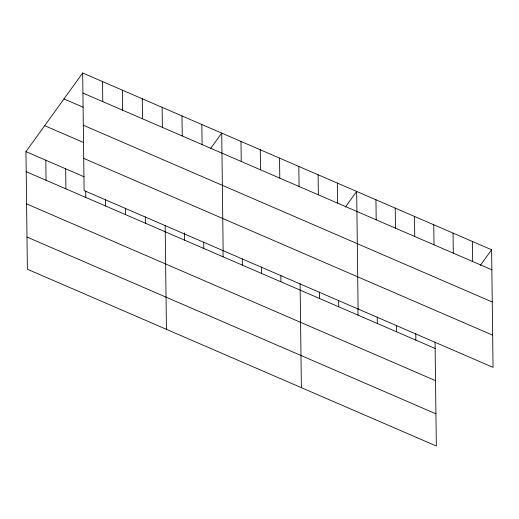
<?xml version="1.0" encoding="UTF-8"?>
<svg xmlns="http://www.w3.org/2000/svg" width="519" height="519" viewBox="0 0 519 519"><rect width="100%" height="100%" fill="white"/><g stroke="black" fill="none" stroke-linecap="round" stroke-linejoin="round"><path stroke-width="0.78" d="M435.058 342.06L436.33 446.009L27.384 269.225L25.95 151.639L82.67 72.991L491.616 249.775L493.05 367.361L84.11 190.57L82.67 72.991M210.48 148.668L221.71 133.098L223.151 250.683M345.433 207.01L356.663 191.433L358.097 309.019M480.38 265.345L491.616 249.775M82.917 93.037L491.856 269.822M63.954 98.947L83.079 107.212M83.312 125.222L492.252 302.006M44.666 125.689L83.656 142.543M83.715 158.386L492.654 335.17M25.95 151.639L84.065 176.765M26.197 171.685L435.136 348.47M26.586 203.876L435.532 380.661M26.994 237.04L435.934 413.825M472.335 241.439L472.582 261.485M453.055 233.109L453.301 253.155M433.78 224.772L434.02 244.819M414.499 216.436L414.746 236.482M415.777 333.723L415.855 340.14M395.219 208.106L395.465 228.152M396.503 325.387L396.581 331.803M375.944 199.77L376.184 219.816M377.222 317.057L377.3 323.473M357.941 308.721L358.019 315.137M337.382 183.103L337.629 203.15M338.667 300.384L338.745 306.8M318.108 174.767L318.348 194.813M319.386 292.054L319.464 298.47M298.827 166.43L299.074 186.477M300.105 283.718L301.377 387.674M279.546 158.1L279.793 178.147M280.831 275.381L280.909 281.798M260.272 149.764L260.512 169.81M261.55 267.051L261.628 273.468M240.991 141.428L241.238 161.474M242.269 258.715L242.347 265.131M222.995 250.385L223.073 256.795M203.714 242.049L203.792 248.465M201.852 124.508L202.092 144.554M184.427 232.914L184.511 240.128M181.987 115.925L182.234 135.972M165.159 225.382L166.424 329.331M162.123 107.336L162.369 127.382M145.294 216.793L145.372 223.209M142.258 98.753L142.504 118.793M125.429 208.203L125.507 214.619M122.4 90.163L122.64 110.21M105.571 199.62L105.649 206.037M102.535 81.574L102.781 101.62M85.706 191.031L85.784 197.447M65.673 168.811L65.919 188.858M45.815 160.228L46.055 180.275"/></g></svg>
